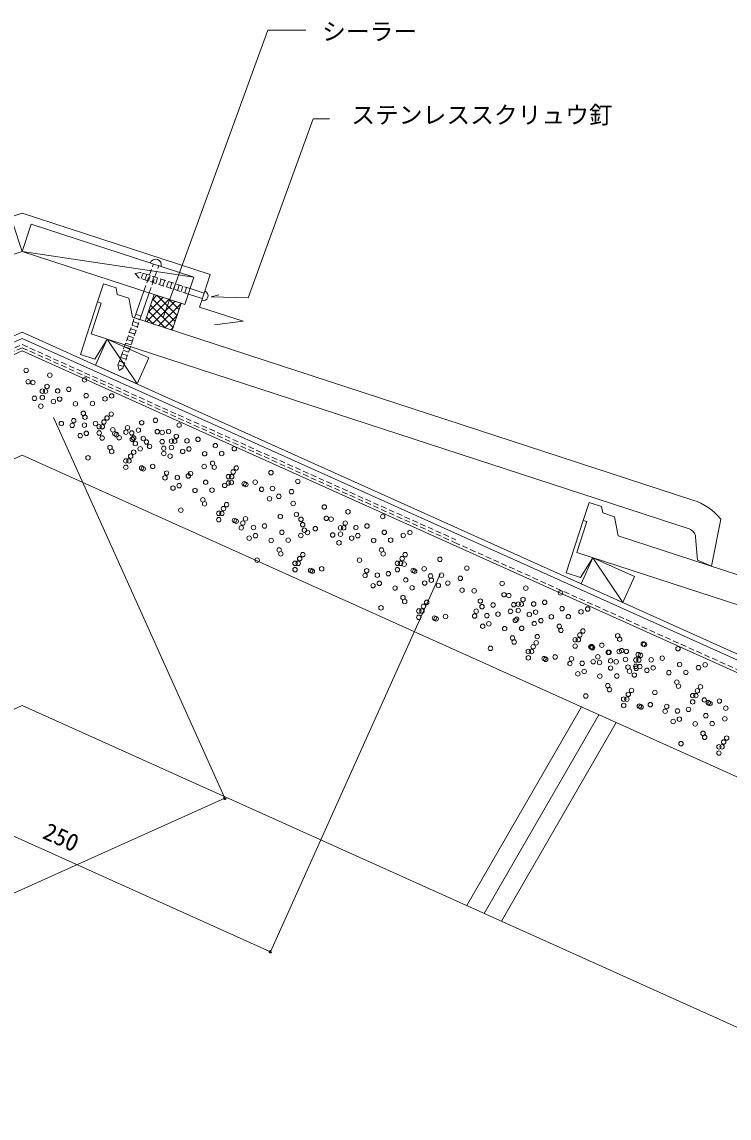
# Model space of a CAD drawing. Units: millimetres, scale not verified. Extents: x -198 to 202, y -140 to 130.
# Drawn here: x -5.7 to 68.7, y -49.6 to 65.6 of the extents above; entities that cross this region are included whole.
import ezdxf
from ezdxf.enums import TextEntityAlignment as Align

# ---------------------------------------------------------------- set-up
doc = ezdxf.new("R2010")
doc.units = ezdxf.units.MM
doc.header["$LTSCALE"] = 0.5
doc.header["$PDMODE"] = 32
doc.header["$PDSIZE"] = 0.25
doc.linetypes.add('DASHED1', pattern=[1.8, 1.2, -0.6])
for name, color, linetype, lineweight in [('1-0', 7, 'Continuous', 18), ('1-1', 7, 'Continuous', 18), ('1-2', 3, 'Continuous', 18), ('1-3', 7, 'Continuous', 18), ('1-4', 7, 'Continuous', 18), ('1-5', 7, 'DASHED1', 18)]:
    doc.layers.add(name, color=color, linetype=linetype, lineweight=lineweight)
doc.styles.add('ＭＳ ゴシック', font='')
doc.styles.get('ＭＳ ゴシック').set_extended_font_data('MS Gothic')

msp = doc.modelspace()

# ---------------------------------------------------------------- linework, layer by layer
at = {"layer": '1-0'}
for p, q in [((-5.6757, 32.3731), (-5.6757, 32.3731)), ((-5.6757, 32.3731), (-5.6757, 32.3731)), ((-187.8448, -50.9189), (-5.6757, 31.0572)), ((176.4934, -50.9189), (-5.6757, 31.0572)), ((176.4934, -48.9451), (8.3243, 26.731)), ((176.4934, -49.603), (8.3243, 26.0731)), ((53.1262, -6.3696), (41.0651, -27.2601)), ((54.9594, -7.1945), (42.8982, -28.085)), ((56.7925, -8.0194), (44.7313, -28.9099))]:
    msp.add_line(p, q, dxfattribs=at)
for centre in [(-5.2569, 29.004), (-5.0534, 27.8144), (-4.5463, 27.7283), (-2.7681, 28.5062), (0.8821, 28.0085), (-3.5602, 26.8188), (-3.2283, 26.8188), (-3.0624, 27.3166), (-1.9386, 26.847), (-0.7771, 27.0129), (1.048, 26.3493), (3.7403, 26.3211), (-4.3804, 26.0691), (-3.7167, 25.2395), (-3.5602, 26.1552), (-2.3894, 25.7372), (-1.7351, 25.9892), (-0.0759, 25.4915), (1.7117, 25.5197), (3.039, 26.0174), (0.7537, 24.496), (0.929, 24.078), (3.2425, 23.9982), (3.6894, 24.4116), (-1.5598, 23.4144), (-0.421, 23.222), (-0.2551, 23.7197), (0.8688, 23.2501), (2.0302, 23.4161), (2.4223, 23.0825), (2.7541, 23.0825), (2.9201, 23.5803), (5.3971, 22.9739), (6.8927, 23.5005), (8.3366, 23.7519), (10.8254, 23.2541), (0.418, 22.1404), (1.0723, 22.3924), (2.4223, 22.4189), (2.7314, 21.8946), (3.8553, 22.7524), (4.0721, 22.339), (4.2474, 22.2529), (4.519, 21.9228), (5.2335, 22.505), (5.8463, 22.4206), (5.9066, 21.7552), (6.0513, 21.8986), (6.5476, 22.7242), (7.0586, 21.8413), (8.5401, 22.5623), (9.0473, 22.4762), (9.7227, 22.5848), (10.5311, 22.0645), (12.8164, 21.7609), (3.561, 20.8991), (6.2267, 21.3148), (6.7362, 20.7597), (7.3881, 21.4807), (7.7223, 21.0117), (9.0496, 21.5094), (9.2132, 20.817), (10.0334, 21.5668), (10.0334, 20.9031), (10.3652, 21.5668), (11.655, 21.595), (11.8585, 20.7372), (14.6416, 21.0972), (16.6326, 20.7654), (1.2476, 19.8175), (3.7363, 20.4812), (5.2296, 19.4857), (5.5615, 19.4857), (5.7274, 19.9834), (6.0498, 20.4013), (9.225, 20.2619), (9.8769, 19.9874), (11.2042, 20.4852), (13.5177, 20.2394), (15.3052, 20.2676), (5.2296, 18.822), (6.8794, 18.7422), (7.0547, 18.6561), (8.0409, 18.9081), (9.5122, 18.21), (13.4567, 18.9018), (14.3473, 19.2439), (14.5226, 18.826), (16.5136, 18.3282), (16.8361, 18.7462), (20.4863, 18.2484), (9.3463, 17.7122), (10.6361, 17.7404), (11.7975, 17.9063), (12.0338, 18.1623), (13.6226, 17.2427), (16.0159, 17.8305), (16.0159, 17.1668), (16.3149, 17.2145), (16.3477, 17.8305), (17.6657, 17.087), (18.8271, 17.2529), (23.3163, 17.3327), (10.1853, 16.6306), (10.8396, 16.8826), (12.4988, 16.3849), (14.2863, 16.413), (15.6137, 16.9108), (17.841, 17.0009), (19.5002, 16.5031), (20.6522, 16.5892), (22.6432, 16.2574), (13.3283, 15.3894), (13.5037, 14.9714), (15.8171, 14.8916), (20.3298, 15.5076), (21.3159, 15.7596), (22.8186, 15.0098), (11.0149, 14.3077), (14.9969, 13.9759), (15.3288, 13.9759), (15.4947, 14.4737), (21.4709, 13.6425), (23.1614, 13.8601), (26.101, 14.638), (28.5898, 14.1403), (32.24, 13.6425), (14.9969, 13.3122), (16.6467, 13.2324), (16.822, 13.1463), (17.3605, 12.4529), (17.5264, 12.9507), (17.8082, 13.3983), (18.6503, 12.4811), (19.8117, 12.647), (23.6481, 13.3507), (23.8157, 12.7847), (26.3045, 13.4484), (26.8116, 13.3623), (27.7977, 12.4529), (28.1296, 12.4529), (28.2955, 12.9507), (29.4193, 12.4811), (30.5808, 12.647), (18.1995, 11.3713), (18.8538, 11.6233), (21.6368, 11.9833), (23.6278, 11.6515), (23.991, 12.2009), (24.3291, 11.9551), (25.1524, 12.3668), (26.9775, 11.7031), (27.7977, 11.7892), (28.9685, 11.3713), (29.6228, 11.6233), (32.4059, 11.9833), (34.3969, 11.6515), (35.0982, 11.9551), (20.5129, 11.1256), (22.3005, 11.1537), (27.6412, 10.8735), (31.282, 11.1256), (33.0696, 11.1537), (19.0291, 9.0484), (21.3425, 10.13), (21.5178, 9.7121), (23.5089, 9.2143), (23.8313, 9.6323), (29.7981, 9.0484), (32.1116, 10.13), (32.2869, 9.7121), (34.278, 9.2143), (34.6004, 9.6323), (38.2506, 9.1345), (23.0111, 8.7166), (23.0111, 8.0529), (23.343, 8.7166), (24.6609, 7.9731), (24.8362, 7.887), (25.8223, 8.139), (30.5495, 7.9418), (33.7802, 8.7166), (33.7802, 8.0529), (34.112, 8.7166), (34.494, 8.6336), (35.43, 7.9731), (35.6053, 7.887), (36.5914, 8.139), (41.0806, 8.2188), (30.3836, 7.444), (31.6733, 7.4722), (32.8348, 7.6381), (34.6599, 6.9745), (37.2645, 7.3892), (37.3522, 6.9463), (38.4165, 7.4754), (40.4075, 7.1435), (31.2226, 6.3624), (31.8768, 6.6144), (33.536, 6.1167), (35.3236, 6.1449), (36.6509, 6.6426), (38.0941, 6.3937), (39.0802, 6.6457), (40.5829, 5.896), (41.8525, 5.8275), (44.7921, 6.6055), (47.2809, 6.1077), (50.9311, 5.61), (34.3656, 5.1212), (34.5409, 4.7032), (36.8544, 4.6234), (42.5068, 4.7522), (44.9956, 5.4159), (45.5028, 5.3297), (46.0144, 4.3761), (46.4889, 4.4203), (46.8207, 4.4203), (46.9866, 4.9181), (48.1105, 4.4485), (49.2719, 4.6144), (32.0521, 4.0395), (36.0342, 3.7077), (36.366, 3.7077), (36.532, 4.2055), (42.0699, 3.6843), (42.6822, 4.1683), (43.8436, 4.3342), (44.3552, 3.3806), (45.6687, 3.6706), (46.4889, 3.7567), (47.6597, 3.3387), (48.314, 3.5907), (51.097, 3.9508), (53.0881, 3.6189), (53.7893, 3.9226), (36.0342, 3.044), (37.684, 2.9642), (37.8593, 2.8781), (38.8454, 3.1301), (41.904, 3.1865), (42.743, 2.1049), (43.1937, 3.2147), (43.3972, 2.3569), (46.1803, 2.7169), (46.3324, 2.841), (48.1713, 2.3851), (48.8726, 2.6887), (49.9732, 3.093), (50.8028, 2.0975), (51.7607, 3.1212), (45.0564, 1.8591), (46.844, 1.8873), (48.4893, 1.0159), (50.9781, 1.6795), (52.9691, 1.1818), (53.2915, 1.5997), (56.9418, 1.102), (43.5725, -0.218), (45.886, 0.8636), (46.0613, 0.4457), (48.0524, -0.0521), (48.3748, 0.3659), (52.4713, 0.684), (52.4713, 0.0204), (52.8032, 0.684), (54.1212, -0.0595), (54.2103, -0.0425), (54.2965, -0.1456), (55.2826, 0.1065), (57.1499, 0.7355), (59.6387, 0.2377), (59.7718, 0.1863), (47.5546, -0.5498), (47.5546, -1.2135), (47.8864, -0.5498), (49.2044, -1.2933), (49.3797, -1.3794), (50.3658, -1.1274), (52.0876, -1.3246), (54.8646, -1.1178), (55.9556, -0.6433), (56.0321, -0.6328), (57.1077, -0.5572), (57.3534, -0.4541), (57.7714, -1.3868), (57.8606, -0.5402), (59.0987, -0.8891), (59.3444, -0.9519), (61.6297, -1.2555), (63.2889, -0.26), (51.9217, -1.8224), (53.2115, -1.7942), (54.3729, -1.6283), (55.0399, -1.7016), (56.198, -2.292), (56.2014, -1.5357), (56.7852, -1.6388), (58.0265, -2.1994), (58.8467, -1.4496), (58.8467, -2.1133), (58.8903, -2.3201), (59.1785, -1.4496), (59.274, -2.1366), (60.0175, -2.5312), (60.4683, -1.4214), (60.6718, -2.2792), (63.4548, -1.9192), (65.4459, -2.251), (66.1471, -1.9474), (52.7607, -2.904), (53.415, -2.652), (55.0741, -3.1497), (56.8617, -3.1216), (58.189, -2.6238), (58.6902, -3.029), (62.331, -2.777), (64.1185, -2.7488), (55.9037, -4.1452), (56.079, -4.5632), (58.3925, -4.643), (63.1605, -3.7725), (63.3359, -4.1904), (65.3269, -4.6882), (65.6493, -4.2702), (53.5903, -5.2269), (57.5723, -5.5587), (57.9042, -5.5587), (58.0701, -5.0609), (60.8471, -4.8541), (64.8291, -5.1859), (64.8291, -5.8496), (65.161, -5.1859), (66.0498, -5.6416), (66.4789, -5.9294), (67.6404, -5.7635), (57.5723, -6.2224), (59.2221, -6.3022), (59.3974, -6.3883), (60.3836, -6.1363), (61.9394, -6.8312), (62.1053, -6.3335), (63.2292, -6.8031), (64.3906, -6.6371), (66.6543, -6.0155), (68.3134, -6.5133), (62.7784, -7.9129), (63.4327, -7.6608), (65.0919, -8.1586), (66.2157, -7.3008), (66.8794, -8.1304), (68.2068, -7.6327), (65.9215, -9.1541), (63.608, -10.2357), (66.0968, -9.572), (67.59, -10.5676), (67.9219, -10.5676), (68.0878, -10.0698), (68.4102, -9.6519), (67.59, -11.2312)]:
    msp.add_circle(centre, 0.2346, dxfattribs=at)
at = {"layer": '1-1'}
for p, q in [((6.4251, 27.5857), (3.2789, 32.2912)), ((57.4927, 4.6053), (54.3465, 9.3108))]:
    msp.add_line(p, q, dxfattribs=at)
for points in [[(6.4251, 27.5857), (7.6562, 30.3215), (3.2789, 32.2912), (2.0479, 29.5555)], [(57.4927, 4.6053), (58.7238, 7.3411), (54.3465, 9.3108), (53.1154, 6.575)]]:
    msp.add_lwpolyline(points, close=True, dxfattribs=at)
msp.add_lwpolyline([(7.6562, 30.3215), (3.2789, 32.2912), (2.0479, 29.5555)], dxfattribs=at)
at = {"layer": '1-2', "color": 7}
for p, q in [((2.8618, 38.1073), (2.2417, 36.2058)), ((2.8618, 38.1073), (2.2417, 36.2058)), ((2.2417, 36.2058), (0.4432, 30.6917)), ((2.2417, 36.2058), (0.4432, 30.6917)), ((53.9294, 15.1268), (53.3093, 13.2254)), ((53.3093, 13.2254), (51.5108, 7.7113))]:
    msp.add_line(p, q, dxfattribs=at)
at = {"layer": '1-2'}
for p, q in [((2.8618, 38.1073), (2.2417, 36.2058)), ((2.8618, 38.1073), (2.2417, 36.2058)), ((4.1928, 37.6731), (2.8618, 38.1073)), ((4.1928, 37.6731), (2.8618, 38.1073)), ((4.1928, 37.6731), (4.3144, 37.0024)), ((4.1928, 37.6731), (4.3144, 37.0024)), ((5.5279, 36.6066), (4.3144, 37.0024)), ((5.5279, 36.6066), (4.3144, 37.0024)), ((2.622, 36.0818), (1.5677, 32.8494)), ((2.622, 36.0818), (1.5677, 32.8494)), ((2.622, 36.0818), (2.2417, 36.2058)), ((2.622, 36.0818), (2.2417, 36.2058)), ((5.5279, 36.6066), (5.9204, 34.5852)), ((5.5279, 36.6066), (5.9204, 34.5852)), ((64.8645, 15.3601), (5.9204, 34.5852)), ((64.4574, 12.3373), (1.5677, 32.8494)), ((53.9294, 15.1268), (53.3093, 13.2254)), ((55.2604, 14.6927), (53.9294, 15.1268)), ((55.2604, 14.6927), (55.382, 14.0219)), ((56.5955, 13.6261), (55.382, 14.0219)), ((53.6895, 13.1014), (52.6353, 9.869)), ((53.6895, 13.1014), (53.3093, 13.2254)), ((56.5955, 13.6261), (56.9881, 11.6048)), ((66.8068, 8.4155), (67.7794, 13.3575)), ((115.9321, -7.6203), (56.9881, 11.6048)), ((65.1443, 11.4651), (65.3337, 9.0588)), ((115.525, -10.6431), (52.6353, 9.869)), ((66.8068, 8.4155), (65.3337, 9.0588))]:
    msp.add_line(p, q, dxfattribs=at)
at = {"layer": '1-2', "color": 7}
for points in [[(3.2789, 32.2912), (1.9643, 30.1956), (0.4432, 30.6917)], [(3.2789, 32.2912), (1.9643, 30.1956), (0.4432, 30.6917)], [(54.3465, 9.3108), (53.0319, 7.2152), (51.5108, 7.7113)]]:
    msp.add_lwpolyline(points, dxfattribs=at)
at = {"layer": '1-2'}
for centre, radius, start, end in [((63.069, 9.6239), 6.0106, 38.40166, 72.6198), ((64.1473, 11.3866), 1, 4.5006, 71.93536)]:
    msp.add_arc(centre, radius, start, end, dxfattribs=at)
at = {"layer": '1-3', "color": 2}
for p, q in [((-5.6757, 45.5416), (-25.4504, 39.0919)), ((-5.6757, 45.5416), (14.0991, 39.0919)), ((14.0991, 39.0919), (13.1403, 36.1524)), ((12.9828, 35.6693), (17.5462, 34.1809)), ((17.5462, 34.1809), (14.5625, 33.7789))]:
    msp.add_line(p, q, dxfattribs=at)
at = {"layer": '1-3', "color": 3}
msp.add_line((-5.6757, 41.5229), (12.3674, 38.7936), dxfattribs=at)
at = {"layer": '1-3'}
for p, q in [((8.1866, 37.0016), (7.2564, 34.1495)), ((7.9893, 36.3968), (8.494, 36.9014)), ((8.4998, 36.8995), (10.618, 34.7813)), ((7.3942, 34.1045), (9.7737, 36.484)), ((7.5786, 35.1375), (9.1338, 36.6927)), ((7.8212, 35.8811), (10.2006, 33.5016)), ((8.0298, 36.5209), (10.4093, 34.1415)), ((8.034, 33.8959), (10.4135, 36.2753)), ((8.6739, 33.6872), (11.0294, 36.0427)), ((9.759, 36.4888), (10.8267, 35.4211)), ((11.0388, 36.0714), (10.1085, 33.2192)), ((11.0182, 36.0781), (11.0353, 36.0609)), ((7.4038, 34.6014), (8.1458, 33.8594)), ((7.6125, 35.2413), (9.405, 33.4487)), ((9.3137, 33.4785), (10.6187, 34.7835)), ((9.9535, 33.2698), (10.208, 33.5242)), ((-19.6757, 26.731), (-5.6757, 33.031)), ((-19.6757, 26.0731), (-5.6757, 32.3731)), ((8.3243, 26.731), (-5.6757, 33.031)), ((8.3243, 26.0731), (-5.6757, 32.3731))]:
    msp.add_line(p, q, dxfattribs=at)
at = {"layer": '1-3', "color": 3}
msp.add_lwpolyline([(-22.7885, 35.9415), (-23.7187, 38.7936), (-6.6059, 44.3751), (-5.6757, 41.5229)], close=True, dxfattribs=at)
msp.add_lwpolyline([(-5.6757, 41.5229), (-4.7454, 44.3751), (12.3674, 38.7936), (11.4371, 35.9415)], dxfattribs=at)
at = {"layer": '1-3', "color": 2}
msp.add_lwpolyline([(13.1425, 36.159), (13.1393, 36.1491), (13.1106, 36.0611), (12.9828, 35.6693)], dxfattribs=at)
at = {"layer": '1-4'}
for p, q in [((9.1611, 34.5691), (20.1544, 64.7729)), ((20.1544, 64.7729), (24.1544, 64.7729))]:
    msp.add_line(p, q, dxfattribs=at)
at = {"layer": '1-5', "linetype": 'Continuous'}
for p, q in [((18.0857, 36.6277), (24.9366, 55.4505)), ((24.9366, 55.4505), (26.6295, 55.4505)), ((7.1224, 37.3488), (6.1311, 34.5165)), ((6.7016, 34.3304), (7.6929, 37.1627)), ((8.1866, 37.0016), (11.0182, 36.0781)), ((11.7946, 37.0376), (13.2719, 36.5557)), ((11.9807, 37.608), (13.458, 37.1262)), ((14.2021, 36.7572), (15.0108, 36.9351)), ((18.0857, 36.6277), (14.2021, 36.7572)), ((15.636, -15.973), (-2.3761, 24.0539)), ((-183.7411, -60.0381), (-5.6757, 20.0913)), ((125.7767, -39.0623), (-5.6757, 20.0913)), ((20.4256, -32.1248), (38.2942, 7.5832)), ((-173.8924, -81.9243), (-5.6757, -6.2268)), ((162.541, -81.9243), (-5.6757, -6.2268)), ((-25.1704, -11.6066), (20.4256, -32.1248)), ((-29.9601, -36.4912), (15.636, -15.973))]:
    msp.add_line(p, q, dxfattribs=at)
at = {"layer": '1-5', "color": 3, "linetype": 'Continuous'}
msp.add_line((-5.6757, 41.5229), (11.4371, 35.9415), dxfattribs=at)
at = {"layer": '1-5'}
for p, q in [((11.9807, 37.608), (6.7846, 39.3028)), ((7.0369, 39.2207), (6.8508, 38.6503)), ((7.1224, 37.3488), (8.1137, 40.181)), ((7.6929, 37.1627), (8.6842, 39.9949)), ((11.7946, 37.0376), (6.5985, 38.7323)), ((7.4172, 39.0966), (7.2311, 38.5262)), ((7.7975, 38.9726), (7.6114, 38.4021)), ((8.1778, 38.8485), (7.9917, 38.2781)), ((8.5581, 38.7245), (8.372, 38.154)), ((8.9384, 38.6004), (8.7523, 38.03)), ((9.3187, 38.4764), (9.1326, 37.9059)), ((9.6989, 38.3523), (9.5129, 37.7819)), ((10.0792, 38.2282), (9.8932, 37.6578)), ((10.4595, 38.1042), (10.2735, 37.5338)), ((10.8398, 37.9801), (10.6537, 37.4097)), ((11.2201, 37.8561), (11.034, 37.2857)), ((11.6004, 37.732), (11.4143, 37.1616)), ((6.2695, 34.912), (6.8304, 34.6983)), ((4.3976, 29.5637), (6.1311, 34.5165)), ((4.9172, 29.2319), (6.7016, 34.3304)), ((5.8667, 33.7613), (6.4373, 33.5752)), ((5.9989, 34.1389), (6.5695, 33.9528)), ((6.1271, 34.5382), (6.688, 34.3245)), ((5.4702, 32.6283), (6.0408, 32.4423)), ((5.5525, 33.0222), (6.3976, 32.7466)), ((5.6024, 33.006), (6.173, 32.8199)), ((5.7346, 33.3836), (6.3051, 33.1975)), ((-5.6757, 31.3862), (-51.2717, 10.8679)), ((-5.6757, 31.3862), (39.7973, 10.9233)), ((5.0737, 31.4954), (5.6443, 31.3093)), ((5.2059, 31.8731), (5.7764, 31.687)), ((5.338, 32.2507), (5.9086, 32.0646)), ((4.545, 29.9849), (5.1156, 29.7988)), ((4.6772, 30.3625), (5.2478, 30.1764)), ((4.8094, 30.7401), (5.3799, 30.5541)), ((4.9415, 31.1178), (5.5121, 30.9317)), ((4.4128, 29.6072), (4.9834, 29.4211))]:
    msp.add_line(p, q, dxfattribs=at)
for points in [[(6.5985, 38.7323), (6.1864, 39.196), (6.7846, 39.3028)], [(-187.8448, -50.261), (-5.6757, 31.7151), (39.9204, 11.1969)], [(4.3976, 29.5637), (4.5111, 28.9799), (4.9172, 29.2319)], [(39.7973, 10.9233), (85.3934, -9.5949), (176.1128, -50.4186)]]:
    msp.add_lwpolyline(points, dxfattribs=at)
at = {"layer": '1-5', "linetype": 'Continuous'}
for centre, radius, start, end in [((8.3565, 40.0903), 0.6031, 343.61057, 160.89754), ((13.3517, 36.8506), 0.5298, 253.61755, 70.82143)]:
    msp.add_arc(centre, radius, start, end, dxfattribs=at)
at = {"layer": '1-5'}
for p in [(15.636, -15.973), (20.4256, -32.1248)]:
    msp.add_point(p, dxfattribs=at)

# ---------------------------------------------------------------- texts
at = {"layer": '1-4', "style": 'ＭＳ ゴシック'}
msp.add_text('シーラー', height=1.833, dxfattribs=at).set_placement((25.8616, 63.1742), align=Align.BOTTOM_LEFT)
at = {"layer": '1-5', "style": 'ＭＳ ゴシック'}
msp.add_text('ステンレススクリュウ釘', height=1.833, dxfattribs=at).set_placement((28.9262, 54.3999), align=Align.BOTTOM_LEFT)
msp.add_text('250', height=1.833, rotation=335.772, dxfattribs=at).set_placement((-3.8771, -20.6403), align=Align.BOTTOM_LEFT)

doc.saveas('drawing.dxf')
